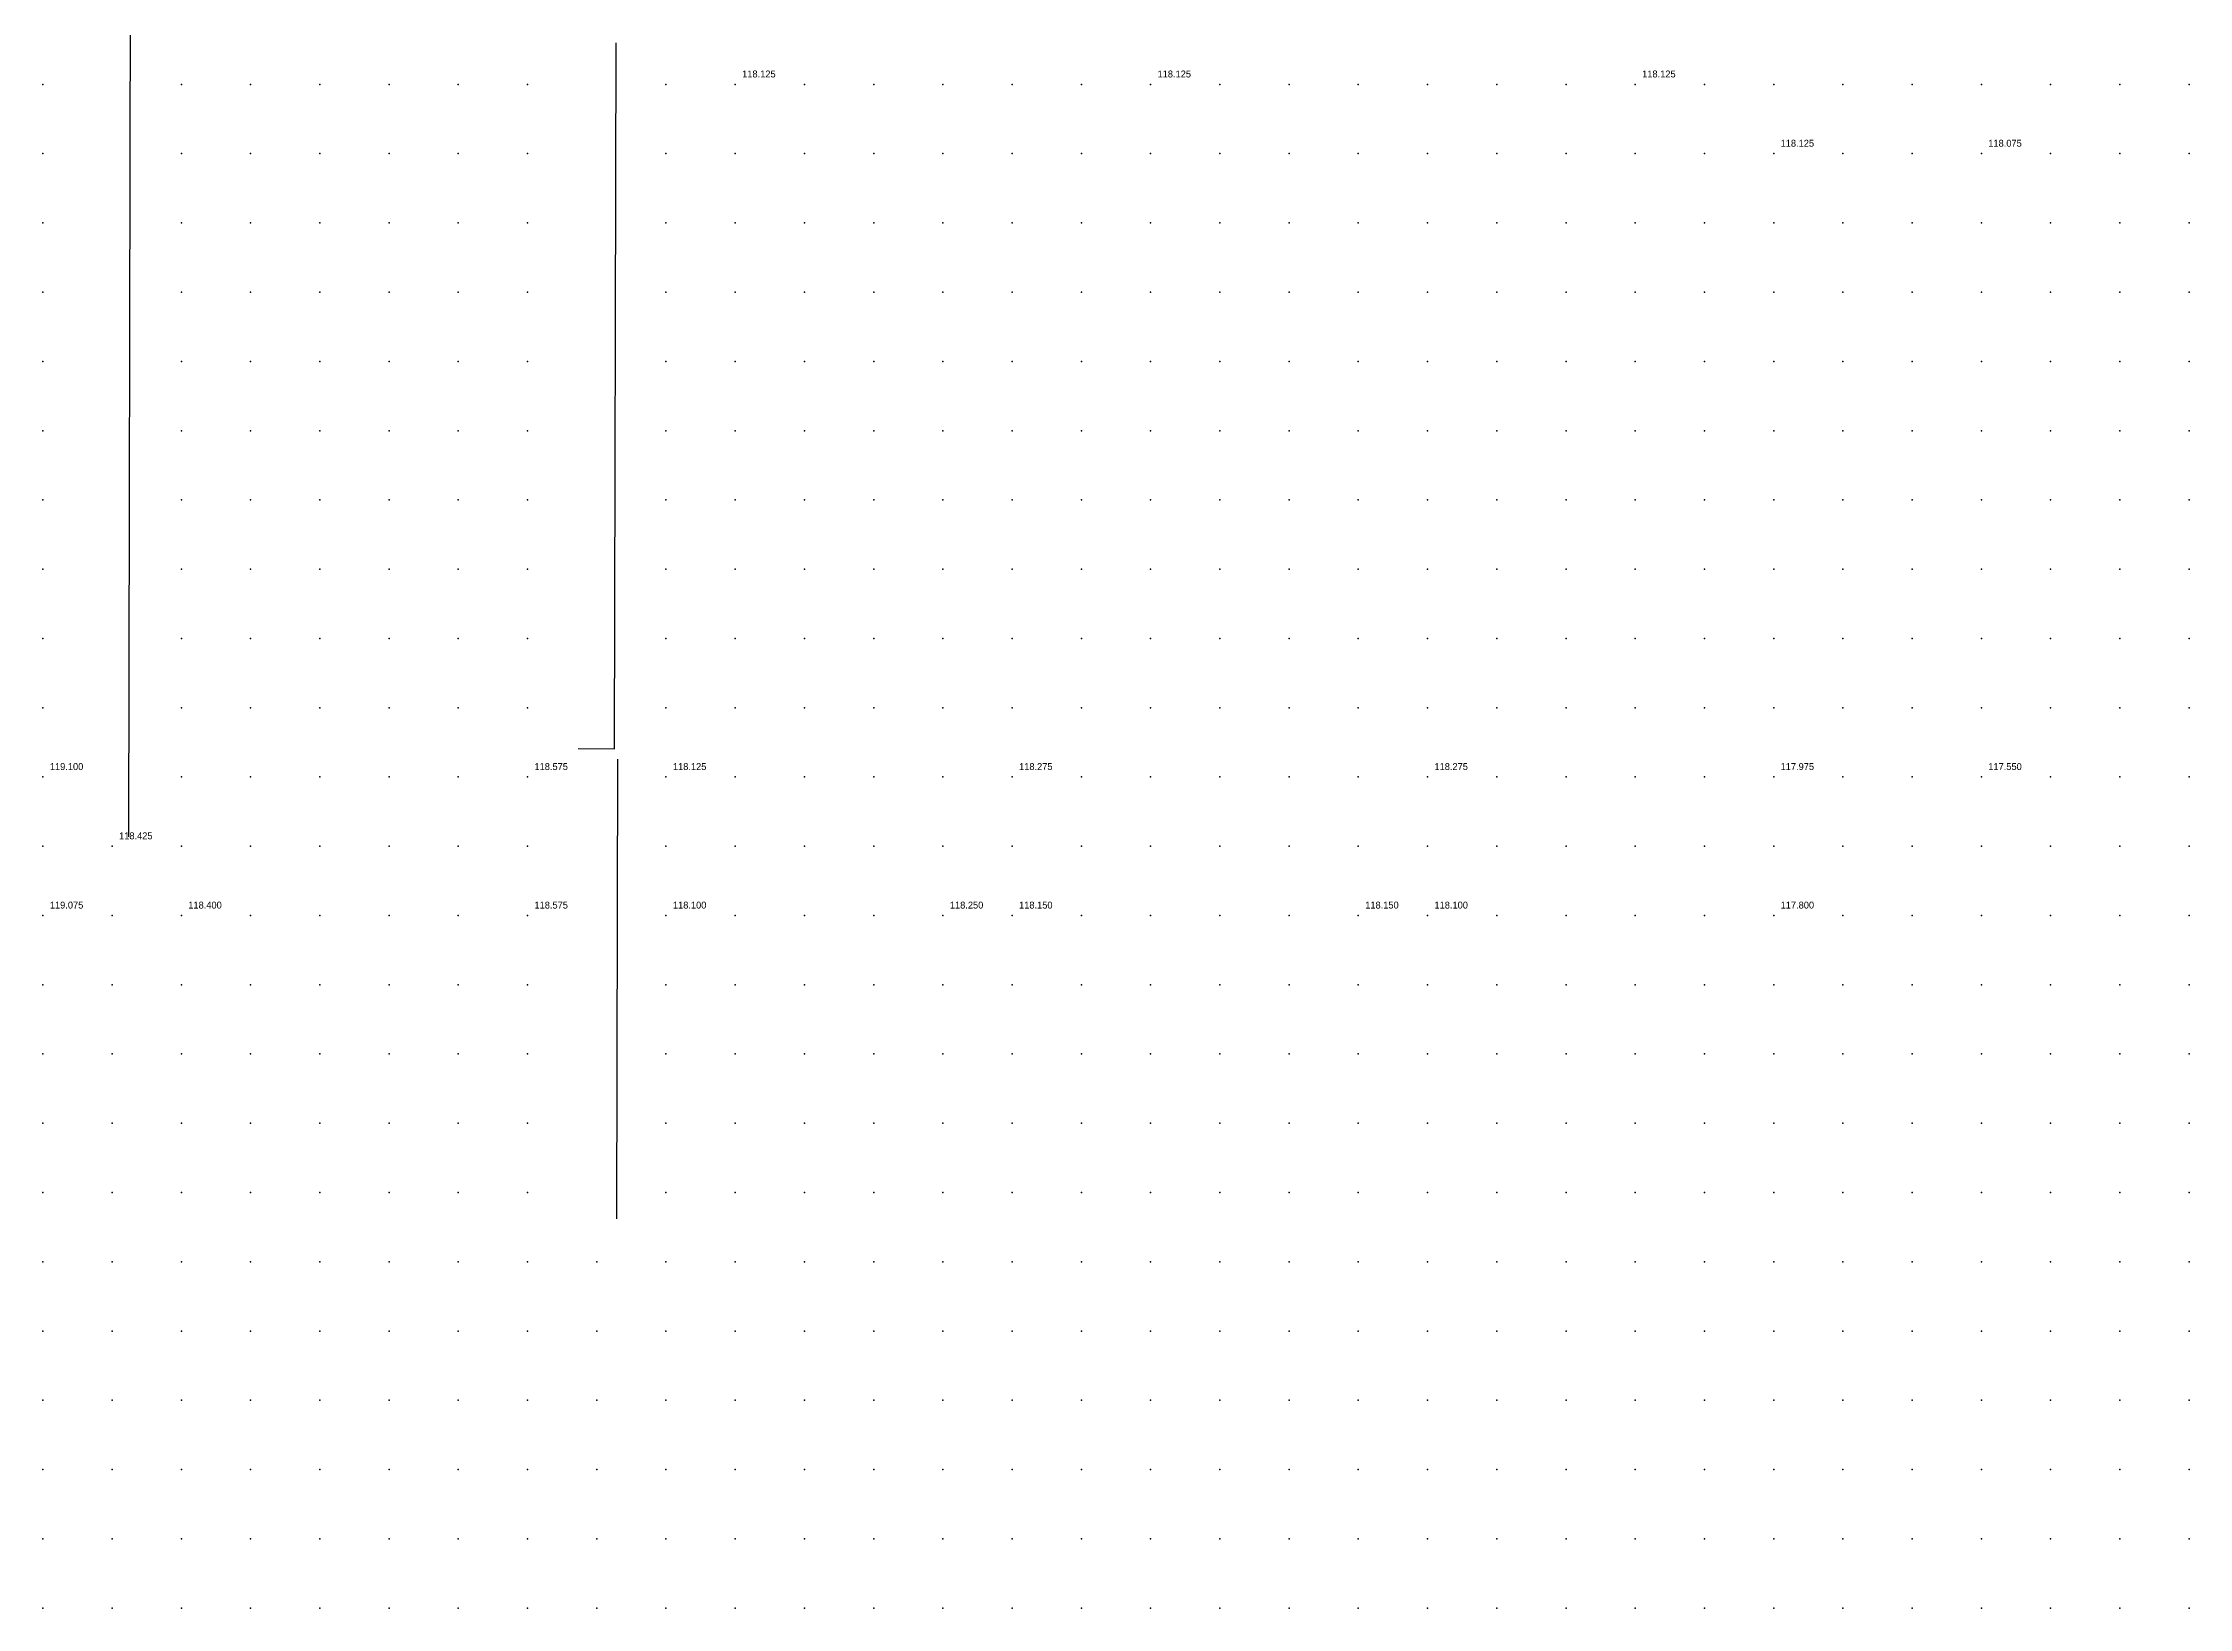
# Model space of a CAD drawing. Header units: metres. Extents: x 287878 to 288137, y 62805 to 63074.
# Drawn here: x 288040 to 288071, y 62884 to 62906.6 of the extents above; entities that cross this region are included whole.
import ezdxf

# ---------------------------------------------------------------- set-up
doc = ezdxf.new("R2010")
doc.units = ezdxf.units.M
for name, color, linetype in [('BARRIERS', 1, 'Continuous'), ('SURVEY_INTERP', 8, 'Continuous'), ('SURVEY_REAL', 3, 'Continuous')]:
    doc.layers.add(name, color=color, linetype=linetype)

msp = doc.modelspace()

# ---------------------------------------------------------------- linework, layer by layer
at = {"layer": 'BARRIERS'}
for p, q in [((288041.241, 62895.136), (288041.286, 62916.372)), ((288048.254, 62896.408), (288048.278, 62906.598)), ((288047.733, 62896.409), (288048.254, 62896.408)), ((288048.301, 62896.258), (288048.286, 62889.618))]:
    msp.add_line(p, q, dxfattribs=at)
at = {"layer": 'SURVEY_INTERP'}
for p in [(288040, 62906, 118.853), (288042, 62906, 118.505), (288043, 62906, 118.458), (288044, 62906, 118.424), (288045, 62906, 118.387), (288046, 62906, 118.324), (288047, 62906, 118.254), (288049, 62906, 118.147), (288051, 62906, 118.138), (288052, 62906, 118.135), (288053, 62906, 118.12), (288054, 62906, 118.106), (288055, 62906, 118.109), (288057, 62906, 118.096), (288058, 62906, 118.055), (288059, 62906, 118.028), (288060, 62906, 118.015), (288061, 62906, 118.022), (288062, 62906, 118.067), (288064, 62906, 118.068), (288065, 62906, 118.054), (288066, 62906, 118.01), (288067, 62906, 117.984), (288068, 62906, 117.993), (288069, 62906, 117.937), (288070, 62906, 117.859), (288071, 62906, 117.804), (288040, 62905, 118.674), (288042, 62905, 118.505), (288043, 62905, 118.446), (288044, 62905, 118.4), (288045, 62905, 118.354), (288046, 62905, 118.3), (288047, 62905, 118.244), (288049, 62905, 118.159), (288050, 62905, 118.14), (288051, 62905, 118.133), (288052, 62905, 118.12), (288053, 62905, 118.102), (288054, 62905, 118.088), (288055, 62905, 118.088), (288056, 62905, 118.093), (288057, 62905, 118.067), (288058, 62905, 118.03), (288059, 62905, 118.003), (288060, 62905, 117.99), (288061, 62905, 117.995), (288062, 62905, 118.026), (288063, 62905, 118.056), (288064, 62905, 118.059), (288066, 62905, 118.033), (288067, 62905, 118.003), (288069, 62905, 117.969), (288070, 62905, 117.848), (288071, 62905, 117.777), (288040, 62904, 118.569), (288042, 62904, 118.463), (288043, 62904, 118.412), (288044, 62904, 118.367), (288045, 62904, 118.322), (288046, 62904, 118.275), (288047, 62904, 118.231), (288049, 62904, 118.162), (288050, 62904, 118.14), (288051, 62904, 118.123), (288052, 62904, 118.103), (288053, 62904, 118.083), (288054, 62904, 118.066), (288055, 62904, 118.055), (288056, 62904, 118.045), (288057, 62904, 118.025), (288058, 62904, 117.999), (288059, 62904, 117.976), (288060, 62904, 117.962), (288061, 62904, 117.959), (288062, 62904, 117.969), (288063, 62904, 117.982), (288064, 62904, 118.003), (288065, 62904, 118.028), (288066, 62904, 117.979), (288067, 62904, 117.953), (288068, 62904, 117.97), (288069, 62904, 117.901), (288070, 62904, 117.807), (288071, 62904, 117.742), (288040, 62903, 118.497), (288042, 62903, 118.417), (288043, 62903, 118.375), (288044, 62903, 118.333), (288045, 62903, 118.292), (288046, 62903, 118.252), (288047, 62903, 118.215), (288049, 62903, 118.153), (288050, 62903, 118.129), (288051, 62903, 118.107), (288052, 62903, 118.085), (288053, 62903, 118.064), (288054, 62903, 118.044), (288055, 62903, 118.027), (288056, 62903, 118.011), (288057, 62903, 117.991), (288058, 62903, 117.969), (288059, 62903, 117.949), (288060, 62903, 117.933), (288061, 62903, 117.924), (288062, 62903, 117.92), (288063, 62903, 117.921), (288064, 62903, 117.924), (288065, 62903, 117.92), (288066, 62903, 117.896), (288067, 62903, 117.872), (288068, 62903, 117.851), (288069, 62903, 117.806), (288070, 62903, 117.749), (288071, 62903, 117.7), (288040, 62902, 118.45), (288042, 62902, 118.381), (288043, 62902, 118.344), (288044, 62902, 118.306), (288045, 62902, 118.269), (288046, 62902, 118.233), (288047, 62902, 118.2), (288049, 62902, 118.141), (288050, 62902, 118.116), (288051, 62902, 118.092), (288052, 62902, 118.069), (288053, 62902, 118.047), (288054, 62902, 118.026), (288055, 62902, 118.006), (288056, 62902, 117.987), (288057, 62902, 117.967), (288058, 62902, 117.946), (288059, 62902, 117.926), (288060, 62902, 117.909), (288061, 62902, 117.894), (288062, 62902, 117.882), (288063, 62902, 117.872), (288064, 62902, 117.861), (288065, 62902, 117.847), (288066, 62902, 117.825), (288067, 62902, 117.8), (288068, 62902, 117.771), (288069, 62902, 117.734), (288070, 62902, 117.693), (288071, 62902, 117.655), (288040, 62901, 118.426), (288042, 62901, 118.361), (288043, 62901, 118.324), (288044, 62901, 118.287), (288045, 62901, 118.253), (288046, 62901, 118.22), (288047, 62901, 118.189), (288049, 62901, 118.132), (288050, 62901, 118.106), (288051, 62901, 118.081), (288052, 62901, 118.058), (288053, 62901, 118.035), (288054, 62901, 118.014), (288055, 62901, 117.993), (288056, 62901, 117.972), (288057, 62901, 117.951), (288058, 62901, 117.931), (288059, 62901, 117.911), (288060, 62901, 117.892), (288061, 62901, 117.873), (288062, 62901, 117.854), (288063, 62901, 117.835), (288064, 62901, 117.816), (288065, 62901, 117.795), (288066, 62901, 117.771), (288067, 62901, 117.743), (288068, 62901, 117.713), (288069, 62901, 117.68), (288070, 62901, 117.645), (288071, 62901, 117.612), (288040, 62900, 118.43), (288042, 62900, 118.359), (288043, 62900, 118.319), (288044, 62900, 118.281), (288045, 62900, 118.247), (288046, 62900, 118.217), (288047, 62900, 118.189), (288049, 62900, 118.13), (288050, 62900, 118.102), (288051, 62900, 118.076), (288052, 62900, 118.053), (288053, 62900, 118.032), (288054, 62900, 118.012), (288055, 62900, 117.99), (288056, 62900, 117.967), (288057, 62900, 117.945), (288058, 62900, 117.926), (288059, 62900, 117.907), (288060, 62900, 117.888), (288061, 62900, 117.865), (288062, 62900, 117.839), (288063, 62900, 117.814), (288064, 62900, 117.788), (288065, 62900, 117.762), (288066, 62900, 117.733), (288067, 62900, 117.702), (288068, 62900, 117.669), (288069, 62900, 117.636), (288070, 62900, 117.604), (288071, 62900, 117.573), (288040, 62899, 118.474), (288042, 62899, 118.381), (288043, 62899, 118.329), (288044, 62899, 118.286), (288045, 62899, 118.254), (288046, 62899, 118.23), (288047, 62899, 118.205), (288049, 62899, 118.138), (288050, 62899, 118.106), (288051, 62899, 118.079), (288052, 62899, 118.058), (288053, 62899, 118.041), (288054, 62899, 118.023), (288055, 62899, 118), (288056, 62899, 117.973), (288057, 62899, 117.95), (288058, 62899, 117.933), (288059, 62899, 117.92), (288060, 62899, 117.904), (288061, 62899, 117.875), (288062, 62899, 117.84), (288063, 62899, 117.807), (288064, 62899, 117.777), (288065, 62899, 117.748), (288066, 62899, 117.713), (288067, 62899, 117.674), (288068, 62899, 117.636), (288069, 62899, 117.602), (288070, 62899, 117.569), (288071, 62899, 117.537), (288040, 62898, 118.586), (288042, 62898, 118.43), (288043, 62898, 118.352), (288044, 62898, 118.3), (288045, 62898, 118.273), (288046, 62898, 118.266), (288047, 62898, 118.253), (288049, 62898, 118.155), (288050, 62898, 118.116), (288051, 62898, 118.087), (288052, 62898, 118.071), (288053, 62898, 118.067), (288054, 62898, 118.061), (288055, 62898, 118.031), (288056, 62898, 117.991), (288057, 62898, 117.963), (288058, 62898, 117.954), (288059, 62898, 117.961), (288060, 62898, 117.958), (288061, 62898, 117.917), (288062, 62898, 117.859), (288063, 62898, 117.814), (288064, 62898, 117.788), (288065, 62898, 117.765), (288066, 62898, 117.717), (288067, 62898, 117.657), (288068, 62898, 117.609), (288069, 62898, 117.575), (288070, 62898, 117.541), (288071, 62898, 117.505), (288040, 62897, 118.83), (288042, 62897, 118.495), (288043, 62897, 118.38), (288044, 62897, 118.317), (288045, 62897, 118.302), (288046, 62897, 118.341), (288047, 62897, 118.379), (288049, 62897, 118.159), (288050, 62897, 118.126), (288051, 62897, 118.098), (288052, 62897, 118.09), (288053, 62897, 118.119), (288054, 62897, 118.154), (288055, 62897, 118.092), (288056, 62897, 118.017), (288057, 62897, 117.98), (288058, 62897, 117.985), (288059, 62897, 118.04), (288060, 62897, 118.096), (288061, 62897, 118.005), (288062, 62897, 117.891), (288063, 62897, 117.828), (288064, 62897, 117.827), (288065, 62897, 117.848), (288066, 62897, 117.759), (288067, 62897, 117.64), (288068, 62897, 117.578), (288069, 62897, 117.556), (288070, 62897, 117.52), (288071, 62897, 117.478), (288042, 62896, 118.527), (288043, 62896, 118.398), (288044, 62896, 118.329), (288045, 62896, 118.322), (288046, 62896, 118.408), (288050, 62896, 118.128), (288051, 62896, 118.104), (288052, 62896, 118.107), (288053, 62896, 118.163), (288055, 62896, 118.142), (288056, 62896, 118.033), (288057, 62896, 117.991), (288058, 62896, 118.009), (288059, 62896, 118.104), (288061, 62896, 118.078), (288062, 62896, 117.909), (288063, 62896, 117.833), (288064, 62896, 117.861), (288066, 62896, 117.805), (288067, 62896, 117.62), (288069, 62896, 117.545), (288070, 62896, 117.501), (288071, 62896, 117.451), (288040, 62895, 118.887), (288042, 62895, 118.478), (288043, 62895, 118.397), (288044, 62895, 118.33), (288045, 62895, 118.32), (288046, 62895, 118.38), (288047, 62895, 118.421), (288049, 62895, 118.152), (288050, 62895, 118.122), (288051, 62895, 118.103), (288052, 62895, 118.124), (288053, 62895, 118.161), (288054, 62895, 118.158), (288055, 62895, 118.104), (288056, 62895, 118.026), (288057, 62895, 117.993), (288058, 62895, 118.025), (288059, 62895, 118.078), (288060, 62895, 118.096), (288061, 62895, 118.02), (288062, 62895, 117.896), (288063, 62895, 117.815), (288064, 62895, 117.807), (288065, 62895, 117.822), (288066, 62895, 117.752), (288067, 62895, 117.631), (288068, 62895, 117.564), (288069, 62895, 117.528), (288070, 62895, 117.475), (288071, 62895, 117.419), (288041, 62894, 118.662), (288043, 62894, 118.386), (288044, 62894, 118.316), (288045, 62894, 118.303), (288046, 62894, 118.396), (288050, 62894, 118.108), (288051, 62894, 118.094), (288052, 62894, 118.144), (288055, 62894, 118.087), (288056, 62894, 118.005), (288057, 62894, 117.98), (288058, 62894, 118.042), (288061, 62894, 117.998), (288062, 62894, 117.867), (288063, 62894, 117.785), (288064, 62894, 117.769), (288066, 62894, 117.728), (288067, 62894, 117.623), (288068, 62894, 117.549), (288069, 62894, 117.493), (288070, 62894, 117.436), (288071, 62894, 117.381), (288040, 62893, 118.768), (288041, 62893, 118.578), (288042, 62893, 118.421), (288043, 62893, 118.349), (288044, 62893, 118.279), (288045, 62893, 118.258), (288046, 62893, 118.306), (288047, 62893, 118.354), (288049, 62893, 118.124), (288050, 62893, 118.087), (288051, 62893, 118.065), (288052, 62893, 118.091), (288053, 62893, 118.128), (288054, 62893, 118.098), (288055, 62893, 118.034), (288056, 62893, 117.964), (288057, 62893, 117.941), (288058, 62893, 117.98), (288059, 62893, 118.029), (288060, 62893, 118.009), (288061, 62893, 117.924), (288062, 62893, 117.815), (288063, 62893, 117.742), (288064, 62893, 117.721), (288065, 62893, 117.726), (288066, 62893, 117.666), (288067, 62893, 117.579), (288068, 62893, 117.507), (288069, 62893, 117.447), (288070, 62893, 117.391), (288071, 62893, 117.338), (288040, 62892, 118.5), (288041, 62892, 118.433), (288042, 62892, 118.349), (288043, 62892, 118.277), (288044, 62892, 118.219), (288045, 62892, 118.19), (288046, 62892, 118.189), (288047, 62892, 118.181), (288049, 62892, 118.081), (288050, 62892, 118.04), (288051, 62892, 118.015), (288052, 62892, 118.012), (288053, 62892, 118.014), (288054, 62892, 117.994), (288055, 62892, 117.949), (288056, 62892, 117.903), (288057, 62892, 117.879), (288058, 62892, 117.883), (288059, 62892, 117.893), (288060, 62892, 117.872), (288061, 62892, 117.814), (288062, 62892, 117.741), (288063, 62892, 117.682), (288064, 62892, 117.648), (288065, 62892, 117.622), (288066, 62892, 117.576), (288067, 62892, 117.513), (288068, 62892, 117.452), (288069, 62892, 117.395), (288070, 62892, 117.342), (288071, 62892, 117.292), (288040, 62891, 118.338), (288041, 62891, 118.299), (288042, 62891, 118.247), (288043, 62891, 118.193), (288044, 62891, 118.148), (288045, 62891, 118.116), (288046, 62891, 118.097), (288047, 62891, 118.077), (288049, 62891, 118.011), (288050, 62891, 117.978), (288051, 62891, 117.952), (288052, 62891, 117.935), (288053, 62891, 117.921), (288054, 62891, 117.899), (288055, 62891, 117.866), (288056, 62891, 117.831), (288057, 62891, 117.806), (288058, 62891, 117.793), (288059, 62891, 117.78), (288060, 62891, 117.755), (288061, 62891, 117.712), (288062, 62891, 117.66), (288063, 62891, 117.612), (288064, 62891, 117.573), (288065, 62891, 117.536), (288066, 62891, 117.493), (288067, 62891, 117.443), (288068, 62891, 117.391), (288069, 62891, 117.34), (288070, 62891, 117.291), (288071, 62891, 117.244), (288040, 62890, 118.222), (288041, 62890, 118.191), (288042, 62890, 118.153), (288043, 62890, 118.113), (288044, 62890, 118.076), (288045, 62890, 118.045), (288046, 62890, 118.02), (288047, 62890, 117.996), (288049, 62890, 117.94), (288050, 62890, 117.911), (288051, 62890, 117.886), (288052, 62890, 117.863), (288053, 62890, 117.842), (288054, 62890, 117.817), (288055, 62890, 117.788), (288056, 62890, 117.759), (288057, 62890, 117.733), (288058, 62890, 117.71), (288059, 62890, 117.688), (288060, 62890, 117.659), (288061, 62890, 117.623), (288062, 62890, 117.581), (288063, 62890, 117.54), (288064, 62890, 117.501), (288065, 62890, 117.462), (288066, 62890, 117.421), (288067, 62890, 117.377), (288068, 62890, 117.33), (288069, 62890, 117.284), (288070, 62890, 117.239), (288071, 62890, 117.196), (288040, 62889, 118.132), (288041, 62889, 118.105), (288042, 62889, 118.073), (288043, 62889, 118.04), (288044, 62889, 118.009), (288045, 62889, 117.98), (288046, 62889, 117.953), (288047, 62889, 117.927), (288048, 62889, 117.901), (288049, 62889, 117.874), (288050, 62889, 117.847), (288051, 62889, 117.821), (288052, 62889, 117.796), (288053, 62889, 117.771), (288054, 62889, 117.745), (288055, 62889, 117.718), (288056, 62889, 117.689), (288057, 62889, 117.662), (288058, 62889, 117.636), (288059, 62889, 117.609), (288060, 62889, 117.579), (288061, 62889, 117.545), (288062, 62889, 117.508), (288063, 62889, 117.47), (288064, 62889, 117.432), (288065, 62889, 117.394), (288066, 62889, 117.355), (288067, 62889, 117.314), (288068, 62889, 117.272), (288069, 62889, 117.23), (288070, 62889, 117.188), (288071, 62889, 117.147), (288040, 62888, 118.062), (288041, 62888, 118.036), (288042, 62888, 118.008), (288043, 62888, 117.978), (288044, 62888, 117.949), (288045, 62888, 117.921), (288046, 62888, 117.894), (288047, 62888, 117.868), (288048, 62888, 117.841), (288049, 62888, 117.814), (288050, 62888, 117.788), (288051, 62888, 117.761), (288052, 62888, 117.735), (288053, 62888, 117.708), (288054, 62888, 117.681), (288055, 62888, 117.653), (288056, 62888, 117.625), (288057, 62888, 117.596), (288058, 62888, 117.568), (288059, 62888, 117.539), (288060, 62888, 117.509), (288061, 62888, 117.476), (288062, 62888, 117.441), (288063, 62888, 117.406), (288064, 62888, 117.369), (288065, 62888, 117.332), (288066, 62888, 117.295), (288067, 62888, 117.256), (288068, 62888, 117.217), (288069, 62888, 117.178), (288070, 62888, 117.138), (288071, 62888, 117.1), (288040, 62887, 118.008), (288041, 62887, 117.982), (288042, 62887, 117.955), (288043, 62887, 117.927), (288044, 62887, 117.899), (288045, 62887, 117.871), (288046, 62887, 117.844), (288047, 62887, 117.816), (288048, 62887, 117.789), (288049, 62887, 117.762), (288050, 62887, 117.734), (288051, 62887, 117.707), (288052, 62887, 117.679), (288053, 62887, 117.652), (288054, 62887, 117.623), (288055, 62887, 117.595), (288056, 62887, 117.566), (288057, 62887, 117.537), (288058, 62887, 117.507), (288059, 62887, 117.478), (288060, 62887, 117.447), (288061, 62887, 117.414), (288062, 62887, 117.381), (288063, 62887, 117.347), (288064, 62887, 117.312), (288065, 62887, 117.276), (288066, 62887, 117.24), (288067, 62887, 117.203), (288068, 62887, 117.166), (288069, 62887, 117.128), (288070, 62887, 117.091), (288071, 62887, 117.054), (288040, 62886, 117.97), (288041, 62886, 117.943), (288042, 62886, 117.916), (288043, 62886, 117.887), (288044, 62886, 117.859), (288045, 62886, 117.83), (288046, 62886, 117.802), (288047, 62886, 117.774), (288048, 62886, 117.746), (288049, 62886, 117.717), (288050, 62886, 117.689), (288051, 62886, 117.66), (288052, 62886, 117.631), (288053, 62886, 117.602), (288054, 62886, 117.572), (288055, 62886, 117.543), (288056, 62886, 117.513), (288057, 62886, 117.484), (288058, 62886, 117.454), (288059, 62886, 117.423), (288060, 62886, 117.392), (288061, 62886, 117.361), (288062, 62886, 117.328), (288063, 62886, 117.295), (288064, 62886, 117.26), (288065, 62886, 117.226), (288066, 62886, 117.19), (288067, 62886, 117.155), (288068, 62886, 117.119), (288069, 62886, 117.082), (288070, 62886, 117.046), (288071, 62886, 117.01), (288040, 62885, 117.949), (288041, 62885, 117.92), (288042, 62885, 117.89), (288043, 62885, 117.86), (288044, 62885, 117.83), (288045, 62885, 117.8), (288046, 62885, 117.771), (288047, 62885, 117.741), (288048, 62885, 117.712), (288049, 62885, 117.682), (288050, 62885, 117.651), (288051, 62885, 117.621), (288052, 62885, 117.59), (288053, 62885, 117.559), (288054, 62885, 117.529), (288055, 62885, 117.498), (288056, 62885, 117.467), (288057, 62885, 117.437), (288058, 62885, 117.407), (288059, 62885, 117.377), (288060, 62885, 117.346), (288061, 62885, 117.315), (288062, 62885, 117.283), (288063, 62885, 117.25), (288064, 62885, 117.217), (288065, 62885, 117.182), (288066, 62885, 117.147), (288067, 62885, 117.112), (288068, 62885, 117.076), (288069, 62885, 117.041), (288070, 62885, 117.005), (288071, 62885, 116.97), (288040, 62884, 117.946), (288041, 62884, 117.913), (288042, 62884, 117.879), (288043, 62884, 117.845), (288044, 62884, 117.813), (288045, 62884, 117.782), (288046, 62884, 117.751), (288047, 62884, 117.72), (288048, 62884, 117.689), (288049, 62884, 117.657), (288050, 62884, 117.624), (288051, 62884, 117.591), (288052, 62884, 117.558), (288053, 62884, 117.525), (288054, 62884, 117.493), (288055, 62884, 117.46), (288056, 62884, 117.429), (288057, 62884, 117.398), (288058, 62884, 117.368), (288059, 62884, 117.339), (288060, 62884, 117.309), (288061, 62884, 117.278), (288062, 62884, 117.248), (288063, 62884, 117.216), (288064, 62884, 117.182), (288065, 62884, 117.148), (288066, 62884, 117.111), (288067, 62884, 117.075), (288068, 62884, 117.039), (288069, 62884, 117.003), (288070, 62884, 116.968), (288071, 62884, 116.933)]:
    msp.add_point(p, dxfattribs=at)
at = {"layer": 'SURVEY_REAL'}
for p in [(288050, 62906, 118.125), (288056, 62906, 118.125), (288063, 62906, 118.125), (288065, 62905, 118.125), (288068, 62905, 118.075), (288040, 62896, 119.1), (288047, 62896, 118.575), (288049, 62896, 118.125), (288054, 62896, 118.275), (288060, 62896, 118.275), (288065, 62896, 117.975), (288068, 62896, 117.55), (288041, 62895, 118.425), (288040, 62894, 119.075), (288042, 62894, 118.4), (288047, 62894, 118.575), (288049, 62894, 118.1), (288053, 62894, 118.25), (288054, 62894, 118.15), (288059, 62894, 118.15), (288060, 62894, 118.1), (288065, 62894, 117.8)]:
    msp.add_point(p, dxfattribs=at)

# ---------------------------------------------------------------- texts
for s, p in [('118.125', (288050.1, 62906.1, 118.125)), ('118.125', (288056.1, 62906.1, 118.125)), ('118.125', (288063.1, 62906.1, 118.125)), ('118.125', (288065.1, 62905.1, 118.125)), ('118.075', (288068.1, 62905.1, 118.075)), ('119.100', (288040.1, 62896.1, 119.1)), ('118.575', (288047.1, 62896.1, 118.575)), ('118.125', (288049.1, 62896.1, 118.125)), ('118.275', (288054.1, 62896.1, 118.275)), ('118.275', (288060.1, 62896.1, 118.275)), ('117.975', (288065.1, 62896.1, 117.975)), ('117.550', (288068.1, 62896.1, 117.55)), ('118.425', (288041.1, 62895.1, 118.425)), ('119.075', (288040.1, 62894.1, 119.075)), ('118.400', (288042.1, 62894.1, 118.4)), ('118.575', (288047.1, 62894.1, 118.575)), ('118.100', (288049.1, 62894.1, 118.1)), ('118.250', (288053.1, 62894.1, 118.25)), ('118.150', (288054.1, 62894.1, 118.15)), ('118.150', (288059.1, 62894.1, 118.15)), ('118.100', (288060.1, 62894.1, 118.1)), ('117.800', (288065.1, 62894.1, 117.8))]:
    msp.add_text(s, height=0.1, dxfattribs=at).set_placement(p)

doc.saveas('drawing.dxf')
